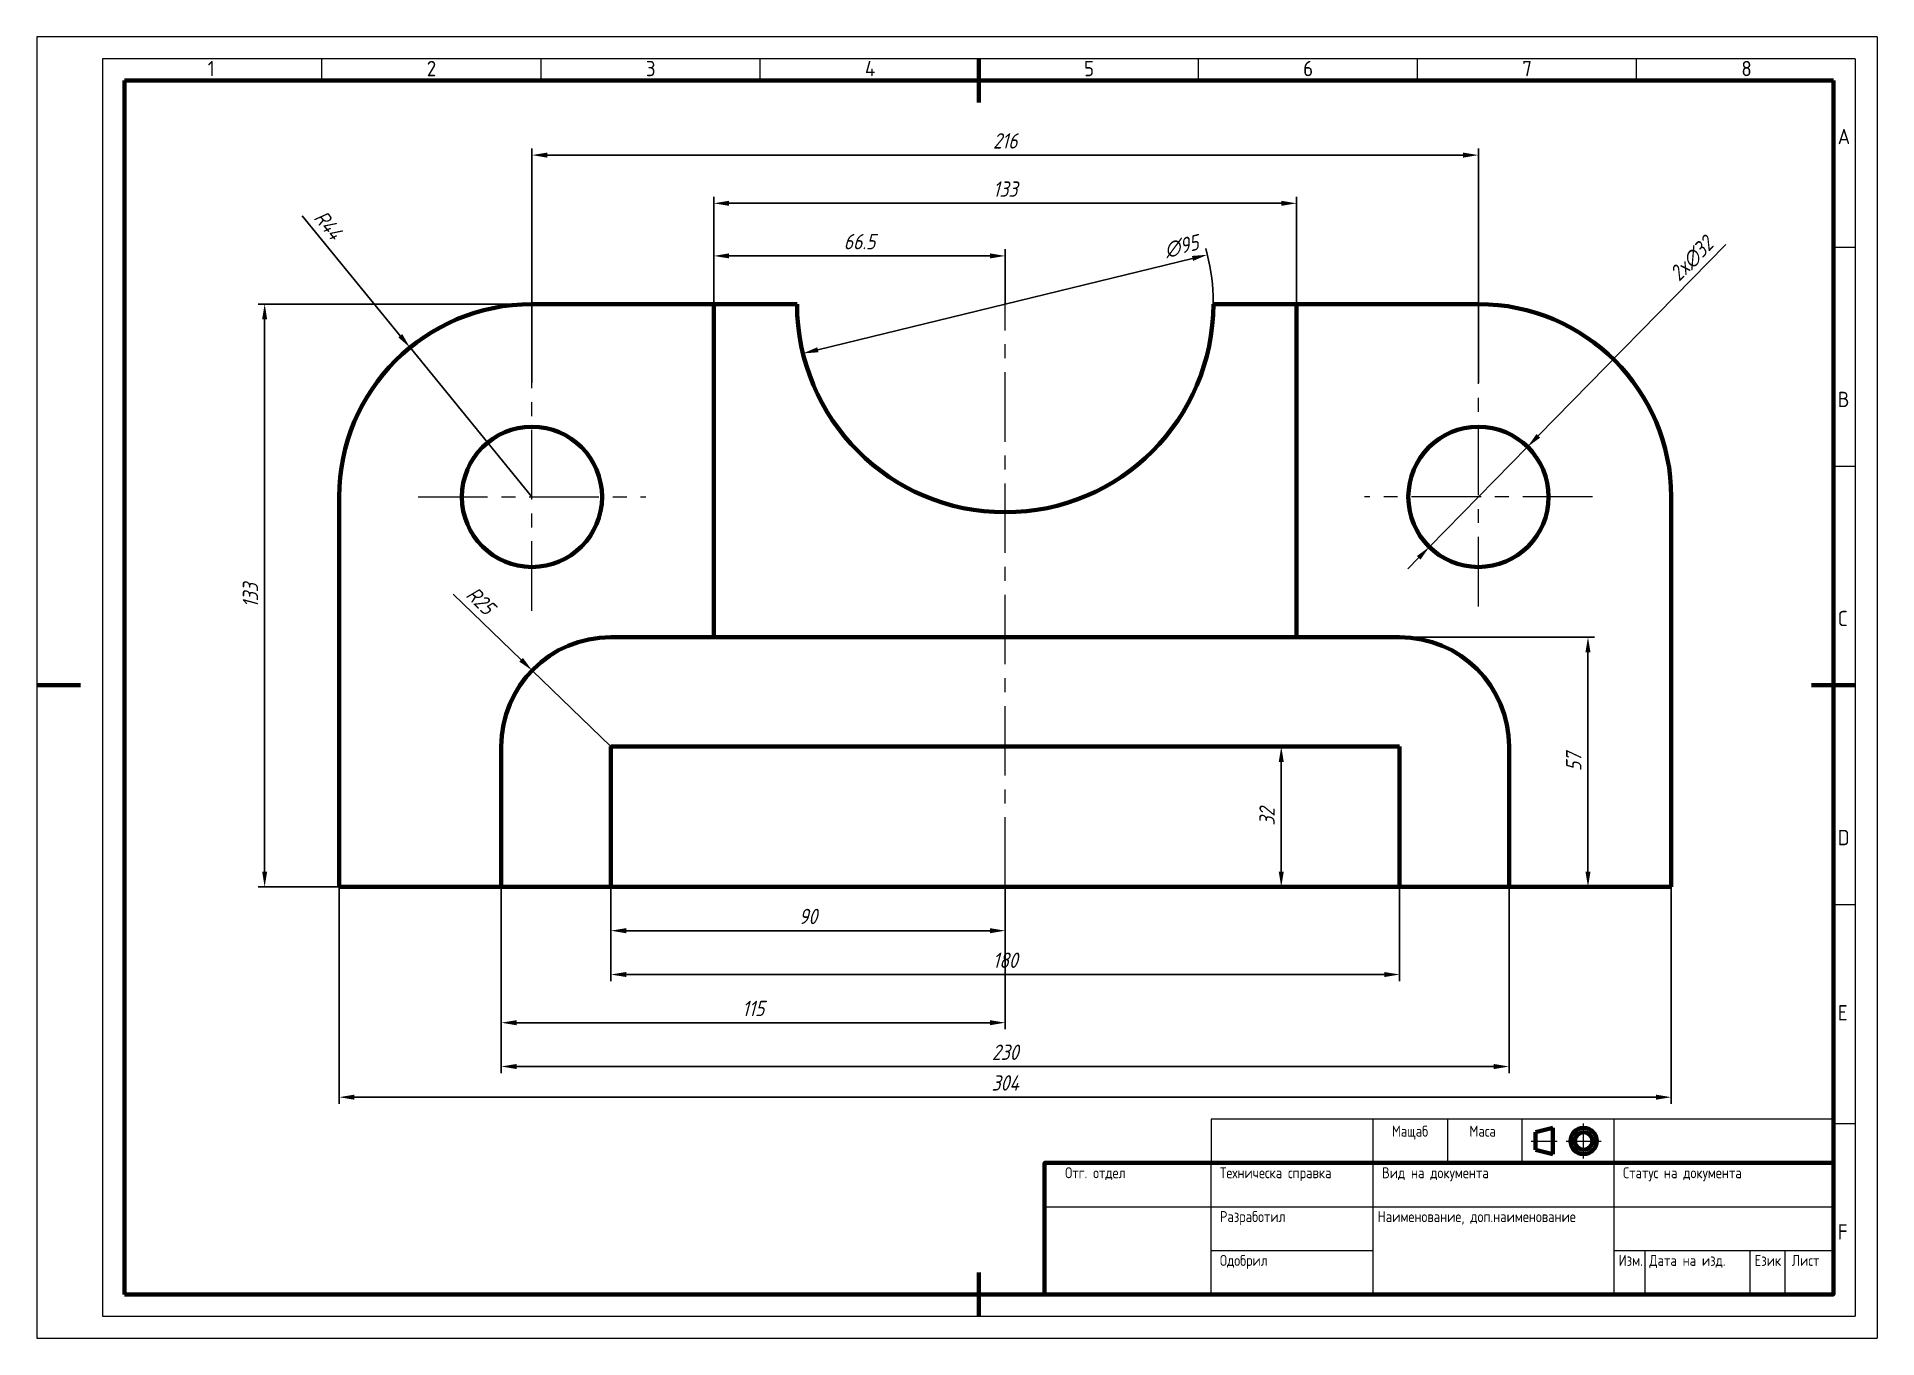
# Model space of a CAD drawing. Extents: x 0 to 420, y 0 to 297.
import ezdxf
from ezdxf.enums import TextEntityAlignment as Align

# ---------------------------------------------------------------- set-up
doc = ezdxf.new("R2010")
doc.units = 0
doc.linetypes.add('CENTER', pattern=[50.8, 31.75, -6.35, 6.35, -6.35])
doc.layers.get('DEFPOINTS').update_dxf_attribs({"linetype": 'CONTINUOUS'})
for name, color, linetype, lineweight in [('Axis', 200, 'CENTER', 20), ('Dimensions', 80, 'CONTINUOUS', 20), ('Narrow', 160, 'CONTINUOUS', 20), ('Text35', 253, 'CONTINUOUS', 35), ('Wide', 10, 'CONTINUOUS', 70)]:
    doc.layers.add(name, color=color, linetype=linetype, lineweight=lineweight)
doc.styles.add('ISO Proportional', font='isocp.shx')
doc.styles.get("Standard").update_dxf_attribs({"font": 'simplexc.shx', "width": 0.8, "oblique": 15})
doc.styles.add('WFTEXTn', font='simplexc.shx', dxfattribs={"width": 0.8})
doc.dimstyles.get("Standard").update_dxf_attribs({"dimtxt": 3.5, "dimasz": 3.5, "dimexe": 1.5, "dimexo": 0, "dimgap": 1.5, "dimtad": 1, "dimdsep": 46, "dimtxsty": 'Standard', "dimcen": -1.5, "dimdle": 1.25, "dimadec": 0, "dimazin": 0, "dimtfac": 0.75, "dimtdec": 1, "dimtmove": 0, "dimatfit": 3, "dimfxl": 1, "dimtolj": 1, "dimarcsym": 0})
doc.dimstyles.new('STANDARD$3', dxfattribs={"dimtxt": 3.5, "dimasz": 3.5, "dimexe": 1.5, "dimexo": 0, "dimgap": 1.5, "dimtad": 1, "dimdsep": 46, "dimtxsty": 'Standard', "dimcen": -1.5, "dimdle": 1.25, "dimadec": 0, "dimazin": 0, "dimtfac": 0.75, "dimtdec": 1, "dimtmove": 0, "dimatfit": 0, "dimfxl": 1, "dimtolj": 1, "dimarcsym": 0})

# ---------------------------------------------------------------- blocks, each defined once
blk = doc.blocks.new('*D3')
at = {"layer": 'DEFPOINTS', "color": 0, "ltscale": 0.5, "transparency": 16777216}
for p in [(221, 247), (154.5, 236), (221, 236)]:
    blk.add_point(p, dxfattribs=at)
at = {"layer": 'Dimensions', "color": 0, "lineweight": -2, "ltscale": 0.5, "transparency": 16777216}
for p, q in [((154.5, 236), (154.5, 248.5)), ((221, 236), (221, 248.5)), ((158, 247), (217.5, 247))]:
    blk.add_line(p, q, dxfattribs=at)
at = {"layer": 'Dimensions', "color": 0, "ltscale": 0.5, "transparency": 16777216}
for points in [[(158, 247.58), (158, 246.42), (154.5, 247)], [(217.5, 247.58), (217.5, 246.42), (221, 247)]]:
    blk.add_solid(points, dxfattribs=at)
at = {"layer": 'Dimensions', "color": 0, "ltscale": 0.5, "transparency": 16777216, "insert": (187.75, 250.25), "char_height": 3.5, "attachment_point": 5}
blk.add_mtext('\\A1;66.5', dxfattribs=at)
blk = doc.blocks.new('*D4')
at = {"layer": 'DEFPOINTS', "color": 0, "ltscale": 0.5, "transparency": 16777216}
for p in [(287.5, 259), (154.5, 236), (287.5, 236)]:
    blk.add_point(p, dxfattribs=at)
at = {"layer": 'Dimensions', "color": 0, "lineweight": -2, "ltscale": 0.5, "transparency": 16777216}
for p, q in [((154.5, 236), (154.5, 260.5)), ((287.5, 236), (287.5, 260.5)), ((158, 259), (284, 259))]:
    blk.add_line(p, q, dxfattribs=at)
at = {"layer": 'Dimensions', "color": 0, "ltscale": 0.5, "transparency": 16777216}
for points in [[(158, 259.58), (158, 258.42), (154.5, 259)], [(284, 259.58), (284, 258.42), (287.5, 259)]]:
    blk.add_solid(points, dxfattribs=at)
at = {"layer": 'Dimensions', "color": 0, "ltscale": 0.5, "transparency": 16777216, "insert": (221, 262.25), "char_height": 3.5, "attachment_point": 5}
blk.add_mtext('\\A1;133', dxfattribs=at)
blk = doc.blocks.new('*D6')
at = {"layer": 'DEFPOINTS', "color": 0, "ltscale": 0.5, "transparency": 16777216}
for p in [(311, 160), (354, 160), (336, 103)]:
    blk.add_point(p, dxfattribs=at)
at = {"layer": 'Dimensions', "color": 0, "lineweight": -2, "ltscale": 0.5, "transparency": 16777216}
for p, q in [((311, 160), (355.5, 160)), ((354, 106.5), (354, 156.5)), ((336, 103), (355.5, 103))]:
    blk.add_line(p, q, dxfattribs=at)
at = {"layer": 'Dimensions', "color": 0, "ltscale": 0.5, "transparency": 16777216}
for points in [[(353.42, 156.5), (354.58, 156.5), (354, 160)], [(353.42, 106.5), (354.58, 106.5), (354, 103)]]:
    blk.add_solid(points, dxfattribs=at)
at = {"layer": 'Dimensions', "color": 0, "ltscale": 0.5, "transparency": 16777216, "insert": (350.75, 131.5), "char_height": 3.5, "attachment_point": 5, "rotation": 90}
blk.add_mtext('\\A1;57', dxfattribs=at)
blk = doc.blocks.new('*D8')
at = {"layer": 'DEFPOINTS', "color": 0, "ltscale": 0.5, "transparency": 16777216}
for p in [(311, 135), (284, 103), (311, 103)]:
    blk.add_point(p, dxfattribs=at)
at = {"layer": 'Dimensions', "color": 0, "lineweight": -2, "ltscale": 0.5, "transparency": 16777216}
for p, q in [((311, 135), (282.5, 135)), ((284, 131.5), (284, 106.5)), ((311, 103), (282.5, 103))]:
    blk.add_line(p, q, dxfattribs=at)
at = {"layer": 'Dimensions', "color": 0, "ltscale": 0.5, "transparency": 16777216}
for points in [[(283.42, 131.5), (284.58, 131.5), (284, 135)], [(283.42, 106.5), (284.58, 106.5), (284, 103)]]:
    blk.add_solid(points, dxfattribs=at)
at = {"layer": 'Dimensions', "color": 0, "ltscale": 0.5, "transparency": 16777216, "insert": (280.75, 119), "char_height": 3.5, "attachment_point": 5, "rotation": 90}
blk.add_mtext('\\A1;32', dxfattribs=at)
blk = doc.blocks.new('*D9')
at = {"layer": 'DEFPOINTS', "color": 0, "ltscale": 0.5, "transparency": 16777216}
for p in [(85.17, 226.08), (113, 192)]:
    blk.add_point(p, dxfattribs=at)
at = {"layer": 'Dimensions', "color": 0, "lineweight": -2, "ltscale": 0.5, "transparency": 16777216}
for p, q in [((60.59, 256.17), (82.95, 228.79)), ((113, 192), (85.17, 226.08))]:
    blk.add_line(p, q, dxfattribs=at)
at = {"layer": 'Dimensions', "color": 0, "ltscale": 0.5, "transparency": 16777216}
blk.add_solid([(83.41, 229.16), (82.5, 228.42), (85.17, 226.08)], dxfattribs=at)
at = {"layer": 'Dimensions', "color": 0, "ltscale": 0.5, "transparency": 16777216, "insert": (66.52, 254.06), "char_height": 3.5, "attachment_point": 5, "rotation": 309.2374}
blk.add_mtext('\\A1;R44', dxfattribs=at)
blk = doc.blocks.new('*D10')
at = {"layer": 'DEFPOINTS', "color": 0, "ltscale": 0.5, "transparency": 16777216}
for p in [(340.2, 203.42), (317.8, 180.58)]:
    blk.add_point(p, dxfattribs=at)
at = {"layer": 'Dimensions', "color": 0, "lineweight": -2, "ltscale": 0.5, "transparency": 16777216}
for p, q in [((342.65, 205.92), (385.47, 249.58)), ((317.8, 180.58), (340.2, 203.42)), ((315.35, 178.08), (312.9, 175.58))]:
    blk.add_line(p, q, dxfattribs=at)
at = {"layer": 'Dimensions', "color": 0, "ltscale": 0.5, "transparency": 16777216}
for points in [[(342.24, 206.33), (343.07, 205.51), (340.2, 203.42)], [(314.93, 178.49), (315.76, 177.67), (317.8, 180.58)]]:
    blk.add_solid(points, dxfattribs=at)
at = {"layer": 'Dimensions', "color": 0, "ltscale": 0.5, "transparency": 16777216, "insert": (377.68, 246.28), "char_height": 3.5, "attachment_point": 5, "rotation": 45.5563}
blk.add_mtext('\\A1;2x∅32', dxfattribs=at)
blk = doc.blocks.new('*D11')
at = {"layer": 'DEFPOINTS', "color": 0, "ltscale": 0.5, "transparency": 16777216}
for p in [(113.04, 152.39), (131, 135)]:
    blk.add_point(p, dxfattribs=at)
at = {"layer": 'Dimensions', "color": 0, "lineweight": -2, "ltscale": 0.5, "transparency": 16777216}
for p, q in [((95.05, 169.83), (110.53, 154.83)), ((131, 135), (113.04, 152.39))]:
    blk.add_line(p, q, dxfattribs=at)
at = {"layer": 'Dimensions', "color": 0, "ltscale": 0.5, "transparency": 16777216}
blk.add_solid([(110.94, 155.25), (110.12, 154.41), (113.04, 152.39)], dxfattribs=at)
at = {"layer": 'Dimensions', "color": 0, "ltscale": 0.5, "transparency": 16777216, "insert": (101.26, 168.33), "char_height": 3.5, "attachment_point": 5, "rotation": 315.9094}
blk.add_mtext('\\A1;R25', dxfattribs=at)
blk = doc.blocks.new('*D12')
at = {"layer": 'DEFPOINTS', "color": 0, "ltscale": 0.5, "transparency": 16777216}
for p in [(52, 236), (113, 236), (69, 103)]:
    blk.add_point(p, dxfattribs=at)
at = {"layer": 'Dimensions', "color": 0, "lineweight": -2, "ltscale": 0.5, "transparency": 16777216}
for p, q in [((113, 236), (50.5, 236)), ((52, 106.5), (52, 232.5)), ((69, 103), (50.5, 103))]:
    blk.add_line(p, q, dxfattribs=at)
at = {"layer": 'Dimensions', "color": 0, "ltscale": 0.5, "transparency": 16777216}
for points in [[(51.42, 232.5), (52.58, 232.5), (52, 236)], [(51.42, 106.5), (52.58, 106.5), (52, 103)]]:
    blk.add_solid(points, dxfattribs=at)
at = {"layer": 'Dimensions', "color": 0, "ltscale": 0.5, "transparency": 16777216, "insert": (48.75, 169.5), "char_height": 3.5, "attachment_point": 5, "rotation": 90}
blk.add_mtext('\\A1;133', dxfattribs=at)
blk = doc.blocks.new('*D13')
at = {"layer": 'DEFPOINTS', "color": 0, "ltscale": 0.5, "transparency": 16777216}
for p in [(131, 103), (221, 103), (221, 93)]:
    blk.add_point(p, dxfattribs=at)
at = {"layer": 'Dimensions', "color": 0, "lineweight": -2, "ltscale": 0.5, "transparency": 16777216}
for p, q in [((131, 103), (131, 91.5)), ((221, 103), (221, 91.5)), ((134.5, 93), (217.5, 93))]:
    blk.add_line(p, q, dxfattribs=at)
at = {"layer": 'Dimensions', "color": 0, "ltscale": 0.5, "transparency": 16777216}
for points in [[(134.5, 93.58), (134.5, 92.42), (131, 93)], [(217.5, 93.58), (217.5, 92.42), (221, 93)]]:
    blk.add_solid(points, dxfattribs=at)
at = {"layer": 'Dimensions', "color": 0, "ltscale": 0.5, "transparency": 16777216, "insert": (176, 96.25), "char_height": 3.5, "attachment_point": 5}
blk.add_mtext('\\A1;90', dxfattribs=at)
blk = doc.blocks.new('*D14')
at = {"layer": 'DEFPOINTS', "color": 0, "ltscale": 0.5, "transparency": 16777216}
for p in [(131, 103), (311, 103), (311, 83)]:
    blk.add_point(p, dxfattribs=at)
at = {"layer": 'Dimensions', "color": 0, "lineweight": -2, "ltscale": 0.5, "transparency": 16777216}
for p, q in [((131, 103), (131, 81.5)), ((311, 103), (311, 81.5)), ((134.5, 83), (307.5, 83))]:
    blk.add_line(p, q, dxfattribs=at)
at = {"layer": 'Dimensions', "color": 0, "ltscale": 0.5, "transparency": 16777216}
for points in [[(134.5, 83.58), (134.5, 82.42), (131, 83)], [(307.5, 83.58), (307.5, 82.42), (311, 83)]]:
    blk.add_solid(points, dxfattribs=at)
at = {"layer": 'Dimensions', "color": 0, "ltscale": 0.5, "transparency": 16777216, "insert": (221, 86.25), "char_height": 3.5, "attachment_point": 5}
blk.add_mtext('\\A1;180', dxfattribs=at)
blk = doc.blocks.new('*D15')
at = {"layer": 'DEFPOINTS', "color": 0, "ltscale": 0.5, "transparency": 16777216}
for p in [(106, 103), (221, 103), (221, 72)]:
    blk.add_point(p, dxfattribs=at)
at = {"layer": 'Dimensions', "color": 0, "lineweight": -2, "ltscale": 0.5, "transparency": 16777216}
for p, q in [((106, 103), (106, 70.5)), ((221, 103), (221, 70.5)), ((109.5, 72), (217.5, 72))]:
    blk.add_line(p, q, dxfattribs=at)
at = {"layer": 'Dimensions', "color": 0, "ltscale": 0.5, "transparency": 16777216}
for points in [[(109.5, 72.58), (109.5, 71.42), (106, 72)], [(217.5, 72.58), (217.5, 71.42), (221, 72)]]:
    blk.add_solid(points, dxfattribs=at)
at = {"layer": 'Dimensions', "color": 0, "ltscale": 0.5, "transparency": 16777216, "insert": (163.5, 75.25), "char_height": 3.5, "attachment_point": 5}
blk.add_mtext('\\A1;115', dxfattribs=at)
blk = doc.blocks.new('*D16')
at = {"layer": 'DEFPOINTS', "color": 0, "ltscale": 0.5, "transparency": 16777216}
for p in [(106, 103), (336, 103), (336, 62)]:
    blk.add_point(p, dxfattribs=at)
at = {"layer": 'Dimensions', "color": 0, "lineweight": -2, "ltscale": 0.5, "transparency": 16777216}
for p, q in [((106, 103), (106, 60.5)), ((336, 103), (336, 60.5)), ((109.5, 62), (332.5, 62))]:
    blk.add_line(p, q, dxfattribs=at)
at = {"layer": 'Dimensions', "color": 0, "ltscale": 0.5, "transparency": 16777216}
for points in [[(109.5, 62.58), (109.5, 61.42), (106, 62)], [(332.5, 62.58), (332.5, 61.42), (336, 62)]]:
    blk.add_solid(points, dxfattribs=at)
at = {"layer": 'Dimensions', "color": 0, "ltscale": 0.5, "transparency": 16777216, "insert": (221, 65.25), "char_height": 3.5, "attachment_point": 5}
blk.add_mtext('\\A1;230', dxfattribs=at)
blk = doc.blocks.new('*D17')
at = {"layer": 'DEFPOINTS', "color": 0, "ltscale": 0.5, "transparency": 16777216}
for p in [(69, 103), (373, 103), (373, 55)]:
    blk.add_point(p, dxfattribs=at)
at = {"layer": 'Dimensions', "color": 0, "lineweight": -2, "ltscale": 0.5, "transparency": 16777216}
for p, q in [((69, 103), (69, 53.5)), ((373, 103), (373, 53.5)), ((72.5, 55), (369.5, 55))]:
    blk.add_line(p, q, dxfattribs=at)
at = {"layer": 'Dimensions', "color": 0, "ltscale": 0.5, "transparency": 16777216}
for points in [[(72.5, 55.58), (72.5, 54.42), (69, 55)], [(369.5, 55.58), (369.5, 54.42), (373, 55)]]:
    blk.add_solid(points, dxfattribs=at)
at = {"layer": 'Dimensions', "color": 0, "ltscale": 0.5, "transparency": 16777216, "insert": (221, 58.25), "char_height": 3.5, "attachment_point": 5}
blk.add_mtext('\\A1;304', dxfattribs=at)
blk = doc.blocks.new('*D18')
at = {"layer": 'DEFPOINTS', "color": 0, "ltscale": 0.5, "transparency": 16777216}
for p in [(329, 270), (113, 218), (329, 218)]:
    blk.add_point(p, dxfattribs=at)
at = {"layer": 'Dimensions', "color": 0, "lineweight": -2, "ltscale": 0.5, "transparency": 16777216}
for p, q in [((113, 218), (113, 271.5)), ((116.5, 270), (325.5, 270)), ((329, 218), (329, 271.5))]:
    blk.add_line(p, q, dxfattribs=at)
at = {"layer": 'Dimensions', "color": 0, "ltscale": 0.5, "transparency": 16777216}
for points in [[(116.5, 270.58), (116.5, 269.42), (113, 270)], [(325.5, 270.58), (325.5, 269.42), (329, 270)]]:
    blk.add_solid(points, dxfattribs=at)
at = {"layer": 'Dimensions', "color": 0, "ltscale": 0.5, "transparency": 16777216, "insert": (221, 273.25), "char_height": 3.5, "attachment_point": 5}
blk.add_mtext('\\A1;216', dxfattribs=at)
blk = doc.blocks.new('*D19')
at = {"layer": 'DEFPOINTS', "color": 0, "ltscale": 0.5, "transparency": 16777216}
for p in [(267.15, 247.26), (174.85, 224.74)]:
    blk.add_point(p, dxfattribs=at)
at = {"layer": 'Dimensions', "color": 0, "lineweight": -2, "ltscale": 0.5, "transparency": 16777216}
blk.add_line((178.25, 225.57), (263.75, 246.43), dxfattribs=at)
blk.add_arc((221, 236), 47.5, 270, 15.5163, dxfattribs=at)
at = {"layer": 'Dimensions', "color": 0, "ltscale": 0.5, "transparency": 16777216}
for points in [[(263.61, 246.99), (263.89, 245.86), (267.15, 247.26)], [(178.11, 226.14), (178.39, 225.01), (174.85, 224.74)]]:
    blk.add_solid(points, dxfattribs=at)
at = {"layer": 'Dimensions', "color": 0, "ltscale": 0.5, "transparency": 16777216, "insert": (261.23, 249.16), "char_height": 3.5, "attachment_point": 5, "rotation": 13.707}
blk.add_mtext('\\A1;∅95', dxfattribs=at)

msp = doc.modelspace()

# ---------------------------------------------------------------- linework, layer by layer
at = {"layer": 'Axis', "ltscale": 0.5}
for p, q in [((221, 103), (221, 236)), ((113, 166), (113, 218)), ((329, 167), (329, 218)), ((87, 192), (139, 192)), ((355, 192), (303, 192))]:
    msp.add_line(p, q, dxfattribs=at)
at = {"layer": 'Narrow'}
for p, q in [((420, 297), (0, 297)), ((0, 297), (0, 0)), ((420, 297), (420, 0)), ((415, 292), (15, 292)), ((15, 292), (15, 5)), ((65, 292), (65, 287)), ((115, 292), (115, 287)), ((165, 292), (165, 287)), ((265, 292), (265, 287)), ((315, 292), (315, 287)), ((365, 292), (365, 287)), ((415, 292), (415, 5)), ((410, 249), (415, 249)), ((410, 199), (415, 199)), ((410, 99), (415, 99)), ((305.002, 40), (305.002, 50)), ((322.002, 40), (322.002, 50)), ((339.002, 40), (339.002, 50)), ((353, 41), (353, 49)), ((360.002, 40), (360.002, 50)), ((410, 49), (415, 49)), ((341, 45), (347, 45)), ((349, 45), (357, 45)), ((268.002, 10), (268.002, 40)), ((305.002, 10), (305.002, 40)), ((360.002, 10), (360.002, 40)), ((230, 30), (410, 30)), ((268.002, 20), (305.002, 20)), ((360.018, 20), (410, 20)), ((367.002, 20), (367.002, 10)), ((391.002, 10.108), (391.002, 20)), ((399, 9.935), (399, 20)), ((15, 5), (415, 5)), ((0, 0), (420, 0))]:
    msp.add_line(p, q, dxfattribs=at)
msp.add_lwpolyline([(268.002, 40), (410, 40), (410, 50), (268.002, 50)], close=True, dxfattribs=at)
at = {"layer": 'Wide'}
for p, q in [((215, 292), (215, 282)), ((20, 10), (20, 287)), ((20, 287), (410, 287)), ((410, 10), (410, 287)), ((0, 149), (10, 149)), ((405, 149), (415, 149)), ((342, 47), (346, 48)), ((342, 43), (342, 47)), ((346, 48), (346, 42)), ((346, 42), (342, 43)), ((215, 15), (215, 5)), ((215, 5), (215, 10))]:
    msp.add_line(p, q, dxfattribs=at)
at = {"layer": 'Wide', "ltscale": 0.5}
for p, q in [((113, 236), (173.5, 236)), ((173.5, 236), (154.5, 236)), ((154.5, 236), (154.5, 160)), ((329, 236), (268.5, 236)), ((268.5, 236), (287.5, 236)), ((287.5, 236), (287.5, 160)), ((69, 103), (69, 192)), ((373, 103), (373, 192)), ((131, 160), (221, 160)), ((311, 160), (221, 160)), ((106, 103), (106, 135)), ((131, 103), (131, 135)), ((131, 135), (221, 135)), ((311, 135), (221, 135)), ((311, 103), (311, 135)), ((336, 103), (336, 135)), ((221, 103), (69, 103)), ((221, 103), (106, 103)), ((221, 103), (106, 103)), ((221, 103), (131, 103)), ((221, 103), (373, 103)), ((221, 103), (336, 103)), ((221, 103), (336, 103)), ((221, 103), (311, 103)), ((230, 10), (20, 10))]:
    msp.add_line(p, q, dxfattribs=at)
at = {"layer": 'Wide'}
msp.add_lwpolyline([(230, 10), (410, 10), (410, 40), (230, 40)], close=True, dxfattribs=at)
at = {"layer": 'Wide', "ltscale": 0.5}
for centre in [(113, 192), (329, 192)]:
    msp.add_circle(centre, 16, dxfattribs=at)
at = {"layer": 'Wide'}
for radius in [3, 2]:
    msp.add_circle((353, 45), radius, dxfattribs=at)
at = {"layer": 'Wide', "ltscale": 0.5}
for centre, radius, start, end in [((113, 192), 44, 90, 180), ((221, 236), 47.5, 180, 270), ((221, 236), 47.5, 270, 0), ((329, 192), 44, 0, 90), ((131, 135), 25, 90, 180), ((311, 135), 25, 0, 90)]:
    msp.add_arc(centre, radius, start, end, dxfattribs=at)

# ---------------------------------------------------------------- texts
at = {"layer": 'Text35', "ltscale": 0.5, "style": 'ISO Proportional'}
for s, p in [('1', (39, 288)), ('2', (89, 288)), ('3', (139, 288)), ('4', (189, 288)), ('5', (239, 288)), ('6', (289, 288)), ('7', (339, 288)), ('8', (389, 288)), ('A', (411, 272.5)), ('B', (411, 212.5)), ('C', (411, 162.5)), ('D', (411, 112.5)), ('E', (411, 72.5)), ('F', (411, 22.5))]:
    msp.add_text(s, height=3.5, dxfattribs=at).set_placement(p)
at = {"layer": 'Text35', "style": 'WFTEXTn', "width": 0.8}
for s, p in [('Мащаб', (313.381, 46)), ('Маса', (329.952, 46)), ('Отг. отдел', (241.571, 36.5))]:
    msp.add_text(s, height=2.5, dxfattribs=at).set_placement(p, align=Align.CENTER)
for s, p in [('Техническа справка', (270, 36.5)), ('Вид на документа', (307, 36.5)), ('Статус на документа', (362, 36.5)), ('Разработил', (270, 26.5)), ('Наименование, доп.наименование', (306, 26.5)), ('Одобрил', (270, 16.5)), ('Изм.', (361, 16.5)), ('Дата на изд.', (367.998, 16.5)), ('Език', (392.017, 16.5)), ('Лист', (400.514, 16.5))]:
    msp.add_text(s, height=2.5, dxfattribs=at).set_placement(p)

# ---------------------------------------------------------------- dimensions: what is measured, and where the dimension line sits
at = {"layer": 'Dimensions', "ltscale": 0.5}
for base, p1, p2, picture, middle in [((329, 270), (113, 218), (329, 218), '*D18', (221, 273.25)), ((373, 55), (69, 103), (373, 103), '*D17', (221, 58.25)), ((336, 62), (106, 103), (336, 103), '*D16', (221, 65.25)), ((221, 93), (131, 103), (221, 103), '*D13', (176, 96.25)), ((311, 83), (131, 103), (311, 103), '*D14', (221, 86.25))]:
    dim = msp.add_linear_dim(base=base, p1=p1, p2=p2, dimstyle='Standard', dxfattribs=at)
    dim.commit()
    dim.dimension.update_dxf_attribs({"geometry": picture, "text_midpoint": middle})
for base, p1, p2, picture, middle in [((287.5, 259), (154.5, 236), (287.5, 236), '*D4', (221, 259)), ((221, 247), (154.5, 236), (221, 236), '*D3', (187.75, 247)), ((221, 72), (106, 103), (221, 103), '*D15', (163.5, 72))]:
    dim = msp.add_linear_dim(base=base, p1=p1, p2=p2, dimstyle='Standard', dxfattribs=at)
    dim.commit()
    dim.dimension.update_dxf_attribs({"geometry": picture, "text_midpoint": middle, "dimtype": 160})
for center, mpoint, picture, middle in [((113, 192), (85.168, 226.079), '*D9', (64, 252)), ((131, 135), (113.044, 152.395), '*D11', (99, 166))]:
    dim = msp.add_radius_dim(center=center, mpoint=mpoint, dimstyle='Standard', dxfattribs=at)
    dim.commit()
    dim.dimension.update_dxf_attribs({"geometry": picture, "text_midpoint": middle, "dimtype": 164})
dim = msp.add_diameter_dim_2p(p1=(174.853, 224.745), p2=(267.147, 247.255), dimstyle='STANDARD$3', dxfattribs=at)
dim.commit()
dim.dimension.update_dxf_attribs({"geometry": '*D19', "text_midpoint": (262, 246), "dimtype": 163})
dim = msp.add_diameter_dim_2p(p1=(317.797, 180.577), p2=(340.203, 203.423), text='2x<>', dimstyle='STANDARD$3', dxfattribs=at)
dim.commit()
dim.dimension.update_dxf_attribs({"geometry": '*D10', "text_midpoint": (380, 244), "dimtype": 163})
for base, p1, p2, picture, middle in [((52, 236), (69, 103), (113, 236), '*D12', (52, 169.5)), ((284, 103), (311, 135), (311, 103), '*D8', (284, 119))]:
    dim = msp.add_linear_dim(base=base, p1=p1, p2=p2, angle=90, dimstyle='Standard', dxfattribs=at)
    dim.commit()
    dim.dimension.update_dxf_attribs({"geometry": picture, "text_midpoint": middle, "dimtype": 160})
dim = msp.add_linear_dim(base=(354, 160), p1=(336, 103), p2=(311, 160), angle=90, dimstyle='Standard', dxfattribs=at)
dim.commit()
dim.dimension.update_dxf_attribs({"geometry": '*D6', "text_midpoint": (350.75, 131.5)})

doc.saveas('drawing.dxf')
